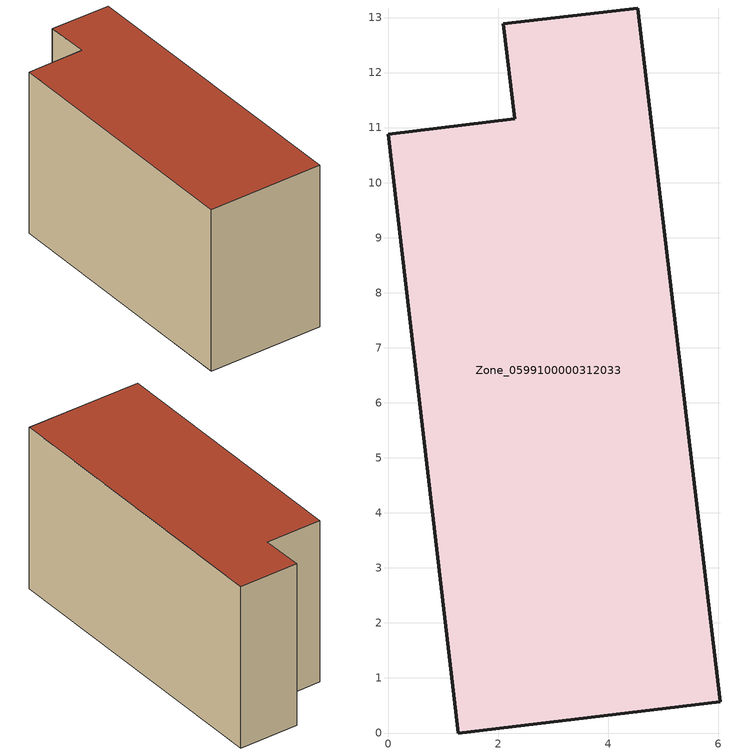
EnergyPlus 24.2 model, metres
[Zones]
Zone_0599100000312033
 floor ground (C_G): 6.04,0.57 1.28,0 0,10.88 2.3,11.16 2.09,12.89 4.54,13.17 z0
 wall outside (C_F): 1.28,0 6.04,0.57 4.54,13.17 2.09,12.89 2.3,11.16 0,10.88 1.28,0 z0:6.91
 roof outside (C_R): 2.09,12.89 2.3,11.16 0,10.88 1.28,0 6.04,0.57 4.54,13.17 z6.91
[BUILDING]
Pand.0599100000312033: North Axis=0; Terrain=City; Loads Convergence Tolerance Value=0.04; Temperature Convergence Tolerance Value=0.4; Solar Distribution=FullExterior; Maximum Number of Warmup Days=25; Minimum Number of Warmup Days=1
[Site:Location]
Rotterdam.The.Hague.AP_ZH_NLD Design_Conditions: Latitude=51.96; Longitude=4.45; Time Zone=1; Elevation=-4.5
[SITE:GROUNDTEMPERATURE:BUILDINGSURFACE]
18, 18, 18, 18, 18, 18, 18, 18, 18, 18, 18, 18
[MATERIAL] Thermal Absorptance=0.9; Solar Absorptance=0.7; Visible Absorptance=0.7
Name | Roughness | Thickness | Conductivity | Density | Specific Heat
G.TI.1992-2005 | MediumSmooth | 0.15 | 0.06 | 540 | 1210
F.TI.1992-2005 | Rough | 0.3 | 0.12 | 1920 | 840
R.TI.1992-2005 | MediumRough | 0.2 | 0.08 | 1500 | 1000
[CONSTRUCTION]
C_G: G.TI.1992-2005
C_F: F.TI.1992-2005
C_R: R.TI.1992-2005
[ZONE]
Zone_0599100000312033: Type=1; Multiplier=1; Ceiling Height=Autocalculate; Volume=Autocalculate; Floor Area=autocalculate; Part of Total Floor Area=Yes
[ZONEINFILTRATION:DESIGNFLOWRATE]
Infil_Zone_0599100000312033: Zone or ZoneList or Space or SpaceList=Zone_0599100000312033; Schedule=AlwaysOn; Design Flow Rate Calculation Method=Flow/Area; Flow Rate per Floor Area=0.0015; Constant Term Coefficient=1; Temperature Term Coefficient=0; Velocity Term Coefficient=0; Velocity Squared Term Coefficient=0
[HVACTEMPLATE:ZONE:IDEALLOADSAIRSYSTEM]
Zone_0599100000312033: Maximum Heating Supply Air Temperature=50; Minimum Cooling Supply Air Temperature=13; Maximum Heating Supply Air Humidity Ratio=0.0156; Minimum Cooling Supply Air Humidity Ratio=0.0077; Heating Limit=NoLimit; Cooling Limit=NoLimit; Dehumidification Control Type=ConstantSensibleHeatRatio; Cooling Sensible Heat Ratio=0.7; Dehumidification Setpoint=60; Humidification Control Type=None; Humidification Setpoint=30; Outdoor Air Method=None; Outdoor Air Flow Rate per Person=0.00944; Outdoor Air Flow Rate per Zone Floor Area=0; Outdoor Air Flow Rate per Zone=0; Demand Controlled Ventilation Type=None; Outdoor Air Economizer Type=NoEconomizer; Heat Recovery Type=None; Sensible Heat Recovery Effectiveness=0.7; Latent Heat Recovery Effectiveness=0.65
[ZONECONTROL:THERMOSTAT]
ThermostatControl_Zone_0599100000312033: Zone or ZoneList=Zone_0599100000312033; Control Type Schedule=DualSetpointControlType; Control 1=Thermostat_Zone_0599100000312033; Temperature Difference Between Cutout And Setpoint=0
[THERMOSTATSETPOINT:DUALSETPOINT]
Thermostat_Zone_0599100000312033: Heating Setpoint Temperature Schedule=HeatingSetpoint_Zone_0599100000312033; Cooling Setpoint Temperature Schedule=CoolingSetpoint_Zone_0599100000312033
[SCHEDULE:COMPACT]
HeatingSetpoint_Zone_0599100000312033: Through: 12/31, For: AllDays, Until: 24:00, 21
CoolingSetpoint_Zone_0599100000312033: Through: 12/31, For: AllDays, Until: 24:00, 24
DualSetpointControlType: Through: 12/31, For: AllDays, Until: 24:00, 4
AlwaysOn: Through: 12/31, For: AllDays, Until: 24:00, 1
